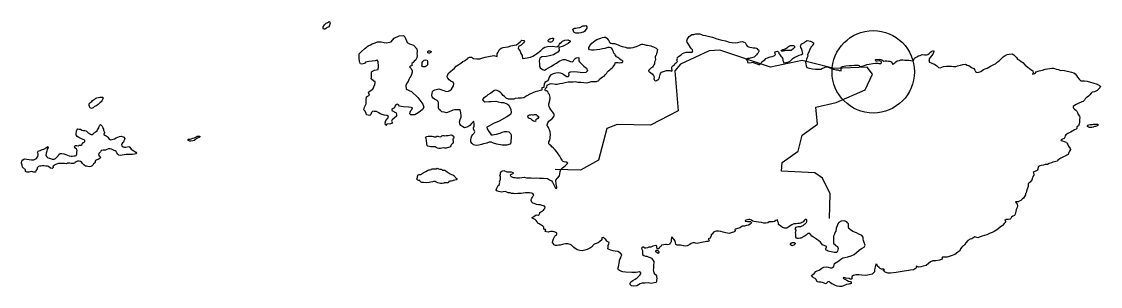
# Model space of a CAD drawing. Header units: metres. Extents: x 13.21 to 19.52, y 42.14 to 46.62.
# Drawn here: x 16.7075 to 16.9426, y 42.7234 to 42.7811 of the extents above; entities that cross this region are included whole.
import ezdxf

# ---------------------------------------------------------------- set-up
doc = ezdxf.new("R2010")
doc.units = ezdxf.units.M
doc.header["$MEASUREMENT"] = 0
for name, color, linetype in [('CESTE', 5, 'Continuous'), ('grad_manji', 1, 'Continuous'), ('hr', 9, 'Continuous')]:
    doc.layers.add(name, color=color, linetype=linetype)

msp = doc.modelspace()

# ---------------------------------------------------------------- linework, layer by layer
at = {"layer": 'CESTE'}
msp.add_lwpolyline([(16.88358, 42.73823), (16.88374, 42.74362), (16.88206, 42.74704), (16.88035, 42.74817), (16.87312, 42.74852), (16.87322, 42.75041), (16.87675, 42.75288), (16.87763, 42.75639), (16.88097, 42.75876), (16.88058, 42.76251), (16.88505, 42.76354), (16.89132, 42.76626), (16.89294, 42.76968), (16.89177, 42.77121), (16.8846, 42.77093), (16.87761, 42.77267), (16.87073, 42.77121), (16.85967, 42.77493), (16.85733, 42.77479), (16.8511, 42.77182), (16.84983, 42.77043), (16.85059, 42.76168), (16.84455, 42.75857), (16.83726, 42.75872), (16.83505, 42.75782), (16.83322, 42.75095), (16.82929, 42.74876), (16.8238, 42.74889)], dxfattribs=at)
at = {"layer": 'grad_manji'}
msp.add_circle((16.89309, 42.77019), 0.00898, dxfattribs=at)
at = {"layer": 'hr'}
for points in [[(16.77453, 42.78), (16.77409, 42.77981), (16.77394, 42.77967), (16.77376, 42.77957), (16.77356, 42.7795), (16.77334, 42.77949), (16.77323, 42.77964), (16.77326, 42.78004), (16.77336, 42.78022), (16.77352, 42.78045), (16.77372, 42.78063), (16.77392, 42.78079), (16.77413, 42.78086), (16.77436, 42.78099), (16.77451, 42.78113), (16.77473, 42.78098), (16.77472, 42.78084), (16.77473, 42.78065), (16.77467, 42.7805), (16.77458, 42.78034), (16.77454, 42.78016), (16.77453, 42.78)], [(16.82787, 42.7796), (16.82798, 42.77972), (16.8283, 42.77972), (16.82857, 42.77976), (16.82916, 42.77983), (16.82937, 42.77991), (16.82954, 42.78004), (16.82979, 42.78017), (16.83028, 42.78023), (16.83046, 42.78029), (16.83057, 42.78017), (16.83068, 42.77997), (16.83068, 42.77985), (16.83066, 42.77968), (16.83056, 42.77951), (16.83046, 42.77938), (16.83032, 42.77916), (16.8302, 42.77899), (16.82999, 42.77886), (16.82963, 42.77873), (16.82938, 42.77865), (16.82897, 42.77859), (16.82871, 42.7786), (16.82828, 42.77862), (16.82801, 42.77872), (16.82786, 42.77885), (16.82776, 42.77906), (16.82773, 42.77925), (16.82767, 42.77945), (16.82787, 42.7796)], [(16.79129, 42.76644), (16.79251, 42.7659), (16.79384, 42.76456), (16.79497, 42.76315), (16.79517, 42.76249), (16.79489, 42.76199), (16.79441, 42.76159), (16.79394, 42.76123), (16.79318, 42.76084), (16.79232, 42.76083), (16.79212, 42.76104), (16.79216, 42.76143), (16.79235, 42.76175), (16.79258, 42.76196), (16.79267, 42.76235), (16.79238, 42.76245), (16.7918, 42.76248), (16.79075, 42.76254), (16.78983, 42.76268), (16.78968, 42.76299), (16.78939, 42.76317), (16.7891, 42.76299), (16.78887, 42.76274), (16.78878, 42.76231), (16.78845, 42.7622), (16.78821, 42.76195), (16.78822, 42.76177), (16.78914, 42.76125), (16.78919, 42.76094), (16.7892, 42.76055), (16.78868, 42.76012), (16.7883, 42.75976), (16.78812, 42.75944), (16.78837, 42.75898), (16.78789, 42.75887), (16.78707, 42.75875), (16.78689, 42.7585), (16.78679, 42.75865), (16.78673, 42.75907), (16.78691, 42.75957), (16.78743, 42.76014), (16.78747, 42.76042), (16.78708, 42.7607), (16.78651, 42.76077), (16.78568, 42.76104), (16.78534, 42.76125), (16.78486, 42.76153), (16.78433, 42.76152), (16.78409, 42.76162), (16.78376, 42.76134), (16.78362, 42.76091), (16.78339, 42.76066), (16.78271, 42.7608), (16.78261, 42.76111), (16.78236, 42.76164), (16.78211, 42.76192), (16.78225, 42.76249), (16.78257, 42.76324), (16.7826, 42.76405), (16.78268, 42.76472), (16.7833, 42.76508), (16.78314, 42.76579), (16.78348, 42.76601), (16.78409, 42.7664), (16.78446, 42.7674), (16.78459, 42.76779), (16.78459, 42.76807), (16.78425, 42.76817), (16.78371, 42.76863), (16.78375, 42.76905), (16.78379, 42.76965), (16.78378, 42.77018), (16.78444, 42.77054), (16.78521, 42.77069), (16.78529, 42.77137), (16.78522, 42.77243), (16.78498, 42.77271), (16.7846, 42.77256), (16.78388, 42.77248), (16.78316, 42.77241), (16.78244, 42.77226), (16.78221, 42.77197), (16.78163, 42.77186), (16.78134, 42.77196), (16.78114, 42.77235), (16.78107, 42.77334), (16.78111, 42.77408), (16.78153, 42.77451), (16.78229, 42.77526), (16.78304, 42.77587), (16.78357, 42.77609), (16.7839, 42.77631), (16.78457, 42.77653), (16.78509, 42.77674), (16.78586, 42.77675), (16.78653, 42.77658), (16.78711, 42.77652), (16.78806, 42.77675), (16.7887, 42.77753), (16.78978, 42.77805), (16.79074, 42.77812), (16.79102, 42.77784), (16.79155, 42.77661), (16.79203, 42.7763), (16.79295, 42.77602), (16.79363, 42.77517), (16.79374, 42.77454), (16.79361, 42.77416), (16.79375, 42.77376), (16.79361, 42.77326), (16.79343, 42.77283), (16.79305, 42.77248), (16.79282, 42.77219), (16.79258, 42.77197), (16.79254, 42.77159), (16.79254, 42.77148), (16.79225, 42.77144), (16.79207, 42.77126), (16.79231, 42.77095), (16.79261, 42.77049), (16.79262, 42.7701), (16.79248, 42.7696), (16.7923, 42.76925), (16.79211, 42.76893), (16.79193, 42.76854), (16.79174, 42.76811), (16.79146, 42.76768), (16.79128, 42.76718), (16.79129, 42.76644)], [(16.92777, 42.76969), (16.92826, 42.76982), (16.92844, 42.77), (16.92858, 42.77016), (16.92883, 42.77026), (16.92926, 42.77041), (16.92959, 42.77048), (16.92995, 42.77058), (16.93053, 42.77075), (16.93107, 42.77087), (16.93154, 42.77093), (16.93198, 42.77097), (16.93234, 42.77095), (16.93256, 42.77088), (16.93295, 42.77079), (16.93343, 42.77067), (16.93388, 42.77051), (16.93435, 42.77058), (16.93477, 42.77047), (16.93633, 42.77009), (16.93679, 42.76999), (16.93706, 42.76972), (16.93736, 42.7694), (16.93763, 42.76904), (16.93797, 42.76861), (16.9383, 42.76824), (16.93871, 42.76822), (16.93916, 42.76821), (16.93971, 42.76817), (16.94042, 42.76796), (16.94095, 42.76777), (16.94191, 42.76748), (16.94242, 42.76724), (16.9426, 42.76703), (16.94247, 42.76673), (16.94212, 42.76637), (16.94187, 42.76615), (16.9416, 42.76597), (16.94127, 42.76585), (16.9408, 42.76572), (16.94058, 42.76557), (16.94031, 42.76521), (16.93997, 42.76487), (16.93971, 42.76464), (16.93951, 42.76449), (16.9393, 42.76427), (16.93911, 42.76403), (16.93881, 42.7637), (16.93856, 42.76362), (16.93778, 42.76329), (16.93728, 42.76306), (16.93695, 42.76284), (16.93669, 42.7626), (16.93667, 42.76241), (16.93673, 42.76228), (16.93698, 42.76202), (16.93723, 42.76181), (16.93744, 42.76165), (16.93758, 42.76133), (16.93776, 42.76092), (16.93803, 42.76052), (16.93809, 42.76022), (16.93805, 42.75983), (16.93803, 42.75955), (16.93807, 42.7592), (16.93799, 42.75883), (16.93779, 42.75845), (16.93749, 42.75818), (16.93742, 42.75808), (16.93745, 42.75797), (16.93745, 42.75783), (16.9373, 42.75768), (16.93697, 42.75755), (16.9367, 42.75744), (16.93641, 42.75727), (16.93618, 42.75704), (16.9358, 42.75689), (16.93553, 42.75676), (16.93528, 42.75662), (16.93506, 42.75643), (16.93493, 42.75622), (16.93486, 42.75593), (16.93468, 42.75565), (16.93433, 42.75554), (16.93405, 42.7554), (16.93397, 42.75525), (16.93433, 42.75512), (16.9347, 42.75504), (16.93495, 42.75496), (16.93517, 42.75484), (16.93538, 42.75456), (16.93552, 42.75432), (16.93567, 42.754), (16.93603, 42.75347), (16.93609, 42.75324), (16.93589, 42.75291), (16.93581, 42.75276), (16.93572, 42.75258), (16.93567, 42.75242), (16.93554, 42.7522), (16.9353, 42.75201), (16.93504, 42.75189), (16.93468, 42.75172), (16.93427, 42.75152), (16.93398, 42.75137), (16.93357, 42.75111), (16.93335, 42.75096), (16.93321, 42.75075), (16.9322, 42.75052), (16.9319, 42.75036), (16.9314, 42.75019), (16.93107, 42.75003), (16.93059, 42.74998), (16.93018, 42.74983), (16.92972, 42.74976), (16.92941, 42.7497), (16.92913, 42.74957), (16.92903, 42.74936), (16.92899, 42.74913), (16.92895, 42.74895), (16.92881, 42.74877), (16.92868, 42.74865), (16.92846, 42.74855), (16.9283, 42.74847), (16.92813, 42.74837), (16.92795, 42.74824), (16.92806, 42.748), (16.92812, 42.74787), (16.92806, 42.74764), (16.92787, 42.7474), (16.92778, 42.74709), (16.9277, 42.74685), (16.92768, 42.74668), (16.9276, 42.74647), (16.92745, 42.74634), (16.92732, 42.74618), (16.9271, 42.74599), (16.92686, 42.74579), (16.92688, 42.74562), (16.92683, 42.74524), (16.9267, 42.74482), (16.92657, 42.7445), (16.9265, 42.74408), (16.92638, 42.74386), (16.92628, 42.74367), (16.92628, 42.74336), (16.92603, 42.743), (16.9258, 42.74267), (16.92551, 42.74245), (16.92524, 42.74218), (16.92492, 42.74204), (16.92476, 42.74184), (16.92437, 42.74189), (16.92412, 42.7419), (16.92424, 42.74163), (16.92444, 42.74133), (16.92456, 42.74099), (16.92447, 42.74061), (16.92426, 42.74016), (16.92416, 42.73975), (16.92405, 42.73916), (16.92385, 42.73887), (16.92352, 42.73872), (16.92322, 42.73853), (16.92308, 42.73825), (16.92291, 42.7381), (16.92248, 42.73798), (16.92208, 42.73798), (16.92179, 42.73781), (16.92199, 42.73754), (16.92162, 42.73711), (16.92128, 42.73672), (16.92073, 42.73634), (16.92033, 42.73596), (16.91983, 42.73562), (16.91942, 42.73542), (16.91902, 42.73519), (16.91857, 42.73502), (16.91786, 42.73469), (16.91737, 42.73455), (16.91683, 42.73441), (16.91637, 42.73424), (16.91589, 42.73403), (16.91526, 42.73421), (16.91457, 42.73383), (16.9142, 42.73376), (16.9137, 42.73345), (16.91329, 42.7329), (16.91298, 42.73245), (16.91257, 42.7321), (16.91238, 42.732), (16.91211, 42.73159), (16.91193, 42.73121), (16.91153, 42.73087), (16.91084, 42.73039), (16.91006, 42.73007), (16.90918, 42.72982), (16.90863, 42.72979), (16.90821, 42.72978), (16.90807, 42.72957), (16.90808, 42.7294), (16.90753, 42.72912), (16.9067, 42.72898), (16.9061, 42.72904), (16.90555, 42.7288), (16.90514, 42.72842), (16.90464, 42.728), (16.90395, 42.72786), (16.90344, 42.72772), (16.90303, 42.72765), (16.9027, 42.72778), (16.90247, 42.72785), (16.90252, 42.72768), (16.90252, 42.72754), (16.90247, 42.72741), (16.90211, 42.7272), (16.90188, 42.72706), (16.90114, 42.72698), (16.90081, 42.72694), (16.90036, 42.72684), (16.89982, 42.72674), (16.89811, 42.72645), (16.89686, 42.72634), (16.89631, 42.72636), (16.8957, 42.72653), (16.89537, 42.72683), (16.89523, 42.72693), (16.89556, 42.72707), (16.89536, 42.72721), (16.89486, 42.72723), (16.89462, 42.72734), (16.89439, 42.72757), (16.89402, 42.72787), (16.89396, 42.72818), (16.89369, 42.72825), (16.89347, 42.72739), (16.89334, 42.72695), (16.89334, 42.72661), (16.89289, 42.72612), (16.89224, 42.72595), (16.89151, 42.72584), (16.89063, 42.72586), (16.88998, 42.72596), (16.88928, 42.72595), (16.88878, 42.72584), (16.88842, 42.7256), (16.88846, 42.72536), (16.88843, 42.72509), (16.88838, 42.72499), (16.8881, 42.72502), (16.88787, 42.72515), (16.88712, 42.72521), (16.88694, 42.72529), (16.88652, 42.72541), (16.88662, 42.72518), (16.88704, 42.72497), (16.88732, 42.72477), (16.88769, 42.72461), (16.88807, 42.72451), (16.88825, 42.72441), (16.8883, 42.72427), (16.88825, 42.72407), (16.88817, 42.724), (16.88799, 42.72398), (16.88777, 42.72393), (16.88729, 42.72387), (16.88659, 42.72354), (16.88618, 42.72344), (16.88572, 42.72344), (16.88523, 42.72352), (16.88486, 42.72365), (16.88461, 42.72378), (16.88427, 42.72392), (16.88407, 42.72401), (16.88379, 42.7242), (16.88365, 42.72439), (16.88349, 42.72448), (16.88321, 42.72442), (16.88299, 42.72425), (16.88286, 42.7241), (16.88266, 42.72401), (16.88241, 42.72412), (16.88206, 42.72428), (16.88171, 42.72437), (16.88127, 42.72437), (16.88088, 42.72447), (16.88066, 42.72492), (16.88042, 42.72515), (16.88005, 42.7253), (16.87985, 42.72554), (16.87963, 42.72578), (16.8799, 42.72603), (16.88024, 42.72628), (16.88056, 42.72669), (16.88091, 42.72684), (16.88131, 42.72696), (16.88161, 42.72723), (16.8819, 42.72742), (16.88235, 42.72763), (16.88286, 42.72767), (16.88328, 42.7276), (16.88379, 42.72751), (16.8841, 42.72745), (16.88452, 42.72775), (16.88458, 42.72811), (16.88465, 42.72844), (16.88502, 42.72866), (16.88541, 42.72883), (16.88569, 42.72905), (16.88602, 42.72937), (16.88644, 42.72965), (16.88689, 42.72972), (16.88759, 42.72991), (16.88828, 42.73009), (16.88891, 42.7304), (16.88943, 42.73085), (16.89001, 42.73133), (16.89053, 42.73168), (16.89114, 42.73198), (16.89133, 42.73245), (16.89113, 42.73297), (16.89095, 42.73341), (16.89089, 42.73372), (16.89088, 42.73416), (16.8906, 42.73453), (16.88999, 42.73483), (16.88948, 42.73513), (16.88864, 42.73543), (16.88812, 42.73577), (16.88775, 42.73602), (16.88767, 42.73639), (16.88773, 42.73673), (16.88769, 42.73705), (16.88746, 42.73727), (16.88735, 42.73753), (16.88679, 42.73776), (16.8861, 42.73765), (16.88563, 42.73735), (16.88537, 42.73704), (16.8852, 42.73666), (16.88501, 42.73611), (16.88493, 42.73546), (16.88473, 42.73515), (16.88465, 42.7348), (16.88446, 42.7344), (16.88447, 42.73397), (16.88447, 42.73352), (16.88443, 42.73309), (16.8844, 42.73282), (16.88463, 42.73261), (16.88486, 42.73238), (16.8853, 42.73214), (16.88544, 42.73168), (16.88527, 42.7311), (16.88517, 42.73084), (16.88491, 42.7308), (16.88457, 42.73083), (16.88427, 42.73093), (16.88389, 42.73097), (16.88358, 42.73106), (16.88326, 42.73112), (16.88306, 42.73123), (16.88284, 42.73134), (16.88272, 42.73163), (16.88287, 42.73175), (16.88291, 42.73198), (16.88294, 42.73216), (16.88205, 42.73251), (16.88158, 42.73308), (16.88127, 42.73339), (16.88078, 42.73366), (16.88054, 42.73387), (16.88032, 42.734), (16.88005, 42.73416), (16.87971, 42.7344), (16.87925, 42.73499), (16.87884, 42.73496), (16.87847, 42.73461), (16.87824, 42.73445), (16.87797, 42.73428), (16.87775, 42.73415), (16.87756, 42.73402), (16.87735, 42.73398), (16.87714, 42.73392), (16.87683, 42.73388), (16.87657, 42.73385), (16.87634, 42.73394), (16.87626, 42.73415), (16.87623, 42.73444), (16.87623, 42.73488), (16.87619, 42.73501), (16.87633, 42.73572), (16.87607, 42.73601), (16.87627, 42.73633), (16.87654, 42.73643), (16.87683, 42.73647), (16.87733, 42.73648), (16.8776, 42.7366), (16.87782, 42.73673), (16.87793, 42.7368), (16.87815, 42.73697), (16.87826, 42.7371), (16.87844, 42.73723), (16.87855, 42.73735), (16.87862, 42.73748), (16.87863, 42.73765), (16.87861, 42.73778), (16.87859, 42.73794), (16.87847, 42.73801), (16.87823, 42.73802), (16.87807, 42.7378), (16.87788, 42.73759), (16.87772, 42.73747), (16.87752, 42.73735), (16.87731, 42.73723), (16.87703, 42.73713), (16.87665, 42.73711), (16.87628, 42.7371), (16.87579, 42.73704), (16.87533, 42.73682), (16.87499, 42.73661), (16.87472, 42.73639), (16.87424, 42.73611), (16.87378, 42.7361), (16.87354, 42.7362), (16.87335, 42.7363), (16.87298, 42.73653), (16.87247, 42.73691), (16.87243, 42.73729), (16.87233, 42.73761), (16.87222, 42.73793), (16.87185, 42.73778), (16.87161, 42.73759), (16.87126, 42.73754), (16.87089, 42.73753), (16.87066, 42.73752), (16.87045, 42.73748), (16.87009, 42.7373), (16.86971, 42.73722), (16.86927, 42.73725), (16.86873, 42.73736), (16.86812, 42.73743), (16.86758, 42.73752), (16.86718, 42.73757), (16.86684, 42.73768), (16.86658, 42.73788), (16.86623, 42.73802), (16.86596, 42.73804), (16.86572, 42.73795), (16.8654, 42.73789), (16.86517, 42.73781), (16.8652, 42.73768), (16.86567, 42.73758), (16.86645, 42.73759), (16.86656, 42.73726), (16.86628, 42.73698), (16.86589, 42.73675), (16.86548, 42.73669), (16.86502, 42.73659), (16.86464, 42.73653), (16.86406, 42.73619), (16.86382, 42.73613), (16.86355, 42.73607), (16.86331, 42.73598), (16.86303, 42.73593), (16.86294, 42.73581), (16.86304, 42.73559), (16.8629, 42.73537), (16.86263, 42.73526), (16.86234, 42.7352), (16.86168, 42.73497), (16.86095, 42.73511), (16.86037, 42.73529), (16.85985, 42.7354), (16.85941, 42.73549), (16.85886, 42.73545), (16.85829, 42.73522), (16.85799, 42.73485), (16.8578, 42.73464), (16.85779, 42.73443), (16.85774, 42.73429), (16.85761, 42.7341), (16.85753, 42.73393), (16.85734, 42.73384), (16.85716, 42.73378), (16.85724, 42.73357), (16.85732, 42.73342), (16.85727, 42.73326), (16.85702, 42.73323), (16.85674, 42.7332), (16.85647, 42.73313), (16.85604, 42.73306), (16.85502, 42.73283), (16.85474, 42.73279), (16.85435, 42.73287), (16.85412, 42.73295), (16.8538, 42.73292), (16.85344, 42.73278), (16.85315, 42.73258), (16.85287, 42.73245), (16.85255, 42.73228), (16.85217, 42.73221), (16.85176, 42.73227), (16.85142, 42.73235), (16.85107, 42.73245), (16.85072, 42.73245), (16.8504, 42.73245), (16.85008, 42.73257), (16.85002, 42.73303), (16.84983, 42.73344), (16.84969, 42.73364), (16.84922, 42.73425), (16.84904, 42.7337), (16.84905, 42.73315), (16.84896, 42.73302), (16.84876, 42.73276), (16.84867, 42.73257), (16.84835, 42.73248), (16.84804, 42.73257), (16.84781, 42.73257), (16.84744, 42.73253), (16.84698, 42.73245), (16.84678, 42.73215), (16.84659, 42.73196), (16.84648, 42.73182), (16.84634, 42.73166), (16.84602, 42.73164), (16.84597, 42.73185), (16.84597, 42.73217), (16.84569, 42.73233), (16.84509, 42.73223), (16.84463, 42.73202), (16.84421, 42.73198), (16.84389, 42.73184), (16.84357, 42.73177), (16.84334, 42.7318), (16.84311, 42.7319), (16.84292, 42.73207), (16.84259, 42.73177), (16.8427, 42.73156), (16.84283, 42.73129), (16.84285, 42.73103), (16.84283, 42.73083), (16.84278, 42.7306), (16.84282, 42.73036), (16.84309, 42.73019), (16.84345, 42.73002), (16.84373, 42.73001), (16.84403, 42.72988), (16.84445, 42.72972), (16.84476, 42.72956), (16.84532, 42.72883), (16.84532, 42.7285), (16.84523, 42.72818), (16.84521, 42.72799), (16.84523, 42.72765), (16.84524, 42.72731), (16.84516, 42.72702), (16.84519, 42.72679), (16.84532, 42.72643), (16.84544, 42.72621), (16.84562, 42.72604), (16.84589, 42.72576), (16.84585, 42.72543), (16.84599, 42.72516), (16.84584, 42.72488), (16.84589, 42.72464), (16.84581, 42.72429), (16.84537, 42.72421), (16.84468, 42.72406), (16.84413, 42.7242), (16.84333, 42.72417), (16.84271, 42.72412), (16.84229, 42.724), (16.84195, 42.72381), (16.84156, 42.72359), (16.84092, 42.72351), (16.8404, 42.72359), (16.84015, 42.72386), (16.84012, 42.72415), (16.8403, 42.72445), (16.84073, 42.72474), (16.84123, 42.72501), (16.84163, 42.72534), (16.842, 42.72566), (16.84222, 42.7259), (16.84243, 42.72618), (16.84243, 42.72641), (16.84216, 42.72659), (16.8414, 42.72648), (16.84049, 42.72647), (16.83909, 42.72653), (16.83854, 42.72661), (16.83812, 42.72679), (16.83777, 42.72687), (16.83757, 42.72706), (16.83745, 42.72733), (16.83758, 42.7277), (16.83763, 42.72807), (16.83771, 42.7285), (16.83781, 42.72887), (16.83784, 42.72909), (16.83791, 42.7293), (16.83807, 42.72969), (16.83815, 42.73001), (16.83828, 42.73032), (16.838, 42.73065), (16.83744, 42.73102), (16.83683, 42.73109), (16.83646, 42.73122), (16.83594, 42.73135), (16.83552, 42.73145), (16.83529, 42.73162), (16.83531, 42.73199), (16.83536, 42.73232), (16.83545, 42.73271), (16.83555, 42.73298), (16.83508, 42.73333), (16.83483, 42.73364), (16.83462, 42.73381), (16.83445, 42.73397), (16.83425, 42.73408), (16.83398, 42.73403), (16.83396, 42.73355), (16.83355, 42.7332), (16.83316, 42.73296), (16.83272, 42.73281), (16.83227, 42.73262), (16.8317, 42.73198), (16.83148, 42.73182), (16.83075, 42.73149), (16.83028, 42.7313), (16.8297, 42.73121), (16.82918, 42.73126), (16.82861, 42.7314), (16.82786, 42.73193), (16.82764, 42.73216), (16.82736, 42.73239), (16.82703, 42.73258), (16.82652, 42.73274), (16.82604, 42.7327), (16.82569, 42.73262), (16.82535, 42.73257), (16.8249, 42.73244), (16.82455, 42.73246), (16.82425, 42.73238), (16.82389, 42.73237), (16.82348, 42.73248), (16.82339, 42.73275), (16.82321, 42.73303), (16.82325, 42.73339), (16.82342, 42.73381), (16.82359, 42.7341), (16.82373, 42.73436), (16.82389, 42.73454), (16.82407, 42.73469), (16.82416, 42.73486), (16.82414, 42.73501), (16.82394, 42.7352), (16.8236, 42.73534), (16.82318, 42.73541), (16.82284, 42.73537), (16.82251, 42.73532), (16.82223, 42.73526), (16.8219, 42.73532), (16.82163, 42.73539), (16.82164, 42.73553), (16.82176, 42.73569), (16.8217, 42.73581), (16.82151, 42.73586), (16.8213, 42.73594), (16.82128, 42.73617), (16.8213, 42.73635), (16.82107, 42.73654), (16.82082, 42.73679), (16.8205, 42.73696), (16.82027, 42.73706), (16.82, 42.73723), (16.81985, 42.73752), (16.81964, 42.73779), (16.8194, 42.73802), (16.81916, 42.73813), (16.81888, 42.73822), (16.81881, 42.73847), (16.81902, 42.7386), (16.81932, 42.73885), (16.81966, 42.739), (16.82008, 42.73899), (16.82028, 42.73913), (16.82041, 42.73938), (16.82047, 42.73954), (16.82068, 42.73965), (16.82082, 42.73977), (16.821, 42.73992), (16.82122, 42.74008), (16.82142, 42.74025), (16.82151, 42.74043), (16.82159, 42.7407), (16.82145, 42.74089), (16.82122, 42.74097), (16.82095, 42.74109), (16.82059, 42.74121), (16.82014, 42.74124), (16.81972, 42.7413), (16.81921, 42.74148), (16.8189, 42.7416), (16.81872, 42.74178), (16.81858, 42.74213), (16.81857, 42.74239), (16.81871, 42.74265), (16.81886, 42.74291), (16.81901, 42.74316), (16.81911, 42.74333), (16.8191, 42.74349), (16.81893, 42.74367), (16.81862, 42.74378), (16.81817, 42.74385), (16.8177, 42.74382), (16.81733, 42.74379), (16.8168, 42.74378), (16.81636, 42.74368), (16.816, 42.74366), (16.81562, 42.74366), (16.81503, 42.74362), (16.81474, 42.7437), (16.8143, 42.7437), (16.81395, 42.74379), (16.81355, 42.74386), (16.81325, 42.74397), (16.81288, 42.74411), (16.81242, 42.74405), (16.81207, 42.74399), (16.81152, 42.74413), (16.81109, 42.74427), (16.81093, 42.74448), (16.81108, 42.74483), (16.81121, 42.74513), (16.81138, 42.74542), (16.81166, 42.74567), (16.81168, 42.74583), (16.8117, 42.746), (16.81166, 42.74622), (16.81181, 42.74661), (16.81186, 42.74683), (16.81188, 42.74708), (16.81184, 42.74737), (16.81176, 42.74756), (16.81188, 42.74787), (16.81191, 42.74819), (16.81201, 42.74841), (16.81219, 42.74857), (16.8126, 42.7487), (16.81323, 42.74838), (16.81356, 42.74838), (16.81385, 42.7484), (16.81418, 42.74838), (16.81453, 42.74829), (16.81468, 42.74808), (16.81455, 42.74796), (16.81422, 42.74783), (16.81399, 42.74769), (16.81405, 42.74755), (16.8142, 42.74735), (16.81448, 42.74721), (16.81471, 42.74717), (16.81509, 42.74717), (16.81539, 42.7471), (16.81603, 42.74706), (16.81704, 42.74723), (16.81753, 42.74708), (16.81806, 42.74712), (16.81859, 42.74706), (16.81902, 42.74705), (16.81963, 42.74707), (16.82036, 42.74701), (16.82089, 42.74703), (16.82127, 42.74703), (16.82214, 42.74697), (16.82257, 42.74666), (16.823, 42.74644), (16.82324, 42.74613), (16.8234, 42.7457), (16.82364, 42.7453), (16.8238, 42.74501), (16.82388, 42.74485), (16.82415, 42.74482), (16.82415, 42.74508), (16.82398, 42.74573), (16.82396, 42.74656), (16.82431, 42.74703), (16.82473, 42.74755), (16.82483, 42.748), (16.82486, 42.74846), (16.82501, 42.7489), (16.82535, 42.7493), (16.82593, 42.74971), (16.82643, 42.75014), (16.82654, 42.75032), (16.82618, 42.75049), (16.82575, 42.75059), (16.82552, 42.75062), (16.82538, 42.75079), (16.82529, 42.75097), (16.82501, 42.7514), (16.82479, 42.75178), (16.82462, 42.75208), (16.8243, 42.75254), (16.82406, 42.75283), (16.82378, 42.75321), (16.82345, 42.75354), (16.82309, 42.75382), (16.82293, 42.75405), (16.82265, 42.75425), (16.82238, 42.75448), (16.82238, 42.75497), (16.82259, 42.75531), (16.82271, 42.75572), (16.8228, 42.75667), (16.82269, 42.75712), (16.82253, 42.75755), (16.82241, 42.75784), (16.82231, 42.75806), (16.82217, 42.75825), (16.82205, 42.75841), (16.82202, 42.75866), (16.82217, 42.7591), (16.82244, 42.75943), (16.8227, 42.75968), (16.82297, 42.75985), (16.82313, 42.75992), (16.82334, 42.76022), (16.82348, 42.76044), (16.82359, 42.7607), (16.82359, 42.7609), (16.82352, 42.76114), (16.82319, 42.76148), (16.82297, 42.76179), (16.82277, 42.76206), (16.82262, 42.7623), (16.82247, 42.76264), (16.82238, 42.76293), (16.82237, 42.76324), (16.82252, 42.76365), (16.8226, 42.76398), (16.82267, 42.76435), (16.8227, 42.7647), (16.82263, 42.76494), (16.82255, 42.76524), (16.82234, 42.76549), (16.82223, 42.76576), (16.8221, 42.76587), (16.82193, 42.76601), (16.82171, 42.76607), (16.82161, 42.76626), (16.82161, 42.76644), (16.82174, 42.7667), (16.82195, 42.76688), (16.82207, 42.7673), (16.82236, 42.76741), (16.82265, 42.76755), (16.82304, 42.76765), (16.82387, 42.76753), (16.82425, 42.76749), (16.82482, 42.76765), (16.82535, 42.7677), (16.82597, 42.76785), (16.82664, 42.76801), (16.82714, 42.76799), (16.8277, 42.76803), (16.82815, 42.76805), (16.82872, 42.76797), (16.82941, 42.76792), (16.83004, 42.76787), (16.83053, 42.76781), (16.83092, 42.76785), (16.8312, 42.76793), (16.83143, 42.76803), (16.83166, 42.76807), (16.83201, 42.76807), (16.83239, 42.76805), (16.83281, 42.76807), (16.83328, 42.76833), (16.83342, 42.76856), (16.83378, 42.76885), (16.83412, 42.76908), (16.83443, 42.76924), (16.83468, 42.76951), (16.83495, 42.76984), (16.83514, 42.7701), (16.83539, 42.77037), (16.83569, 42.77064), (16.83593, 42.77081), (16.83622, 42.77105), (16.8364, 42.77125), (16.83659, 42.77151), (16.83676, 42.77181), (16.83689, 42.77212), (16.83703, 42.77219), (16.83748, 42.7722), (16.83779, 42.77215), (16.83812, 42.7722), (16.8384, 42.77222), (16.83852, 42.77234), (16.83851, 42.7725), (16.83836, 42.77262), (16.83816, 42.77273), (16.83791, 42.77292), (16.83769, 42.77313), (16.83746, 42.77332), (16.83718, 42.77346), (16.83698, 42.77367), (16.83685, 42.77387), (16.83677, 42.77404), (16.83657, 42.77428), (16.83648, 42.77456), (16.83636, 42.77481), (16.83625, 42.77504), (16.83614, 42.77526), (16.83593, 42.77544), (16.83566, 42.77551), (16.83527, 42.77546), (16.83464, 42.77529), (16.83409, 42.77516), (16.83354, 42.77508), (16.83287, 42.77501), (16.8323, 42.77494), (16.8317, 42.77492), (16.8313, 42.77499), (16.83113, 42.77518), (16.83113, 42.77549), (16.83146, 42.77606), (16.83179, 42.77641), (16.83215, 42.77675), (16.83252, 42.777), (16.8329, 42.7772), (16.83328, 42.77738), (16.83372, 42.77754), (16.8341, 42.77769), (16.83443, 42.77773), (16.83476, 42.77773), (16.83501, 42.77755), (16.83531, 42.77718), (16.83547, 42.77699), (16.83556, 42.77675), (16.83569, 42.77657), (16.83592, 42.77644), (16.8363, 42.77636), (16.83674, 42.77633), (16.83715, 42.7762), (16.83751, 42.77609), (16.83794, 42.77586), (16.83841, 42.77573), (16.83875, 42.77566), (16.83909, 42.77556), (16.8394, 42.77544), (16.8397, 42.77538), (16.84029, 42.77542), (16.84077, 42.7755), (16.8412, 42.77563), (16.84153, 42.77571), (16.84216, 42.77598), (16.84243, 42.77613), (16.84266, 42.7762), (16.84292, 42.77621), (16.84319, 42.77614), (16.8436, 42.77601), (16.84394, 42.77597), (16.84461, 42.77585), (16.84492, 42.77573), (16.8452, 42.77563), (16.84552, 42.77548), (16.84577, 42.77536), (16.84606, 42.77507), (16.84588, 42.77412), (16.84576, 42.77385), (16.84567, 42.77364), (16.84558, 42.77346), (16.84561, 42.77321), (16.84568, 42.77298), (16.84566, 42.77278), (16.84552, 42.77254), (16.84544, 42.77225), (16.84541, 42.77196), (16.84525, 42.77172), (16.84513, 42.77142), (16.84496, 42.7712), (16.8448, 42.77109), (16.84465, 42.77095), (16.84451, 42.77084), (16.84434, 42.77068), (16.8442, 42.77057), (16.84412, 42.77032), (16.84428, 42.77022), (16.84458, 42.77003), (16.84496, 42.7697), (16.84521, 42.76942), (16.84531, 42.76921), (16.84533, 42.769), (16.84532, 42.76875), (16.84535, 42.76852), (16.84543, 42.76838), (16.84559, 42.76824), (16.84587, 42.76833), (16.8461, 42.76842), (16.84634, 42.76855), (16.84646, 42.7688), (16.84654, 42.76901), (16.84662, 42.76933), (16.84665, 42.76958), (16.84671, 42.7698), (16.84698, 42.77008), (16.84742, 42.77028), (16.8478, 42.77041), (16.84807, 42.77044), (16.84834, 42.77049), (16.84858, 42.77051), (16.84884, 42.77045), (16.84902, 42.7704), (16.84919, 42.77035), (16.84926, 42.77056), (16.84924, 42.77089), (16.84921, 42.77118), (16.8493, 42.77138), (16.84944, 42.77152), (16.84961, 42.77166), (16.8498, 42.77173), (16.84987, 42.7719), (16.85002, 42.77207), (16.8502, 42.77221), (16.85041, 42.77243), (16.85032, 42.77272), (16.85045, 42.77306), (16.85034, 42.77326), (16.85056, 42.77348), (16.85088, 42.7737), (16.85123, 42.77392), (16.8515, 42.77416), (16.85186, 42.77435), (16.85232, 42.77447), (16.85265, 42.77448), (16.85301, 42.77447), (16.85333, 42.77446), (16.85367, 42.77446), (16.8538, 42.77469), (16.85374, 42.77496), (16.85348, 42.77522), (16.85327, 42.7755), (16.85307, 42.77582), (16.85285, 42.77619), (16.85258, 42.77665), (16.8525, 42.77696), (16.85263, 42.77734), (16.85275, 42.77758), (16.85301, 42.77791), (16.85325, 42.7781), (16.8536, 42.77829), (16.85403, 42.77835), (16.85446, 42.77846), (16.85492, 42.77847), (16.85531, 42.77843), (16.85569, 42.77835), (16.85596, 42.77817), (16.85654, 42.77807), (16.85709, 42.77794), (16.85806, 42.77775), (16.85903, 42.77735), (16.86009, 42.77705), (16.86087, 42.77691), (16.86171, 42.77667), (16.86235, 42.77658), (16.863, 42.77653), (16.86353, 42.77657), (16.86411, 42.7767), (16.86459, 42.77676), (16.86489, 42.77665), (16.8652, 42.77655), (16.86547, 42.77601), (16.86561, 42.77577), (16.86593, 42.77566), (16.86619, 42.77555), (16.86661, 42.77546), (16.86694, 42.77544), (16.86734, 42.77538), (16.86767, 42.77531), (16.86782, 42.77524), (16.86788, 42.77506), (16.86807, 42.775), (16.86819, 42.77482), (16.8682, 42.77464), (16.86801, 42.77436), (16.86783, 42.77411), (16.86763, 42.77386), (16.86739, 42.77358), (16.86713, 42.77339), (16.86688, 42.77331), (16.86663, 42.77323), (16.86631, 42.77318), (16.86607, 42.77311), (16.8658, 42.77307), (16.86556, 42.773), (16.86543, 42.77284), (16.86553, 42.77272), (16.86566, 42.7726), (16.8657, 42.77243), (16.86573, 42.77225), (16.86612, 42.77217), (16.86656, 42.77225), (16.86694, 42.77227), (16.86718, 42.77213), (16.8675, 42.772), (16.86778, 42.7719), (16.86811, 42.77177), (16.86839, 42.77175), (16.86869, 42.77205), (16.86882, 42.77236), (16.86913, 42.77257), (16.86944, 42.77283), (16.86972, 42.77306), (16.87008, 42.77327), (16.87062, 42.77348), (16.87106, 42.77354), (16.87143, 42.77367), (16.87166, 42.77379), (16.87181, 42.77394), (16.87175, 42.7741), (16.8717, 42.77422), (16.8716, 42.77437), (16.87175, 42.77452), (16.87195, 42.7746), (16.87225, 42.77467), (16.87245, 42.77456), (16.8725, 42.77442), (16.87253, 42.7742), (16.87267, 42.77404), (16.87284, 42.77381), (16.87298, 42.77361), (16.87319, 42.77338), (16.87333, 42.77317), (16.8734, 42.77291), (16.87342, 42.77267), (16.87357, 42.77236), (16.8736, 42.77216), (16.87407, 42.77219), (16.87449, 42.7723), (16.87496, 42.77254), (16.87537, 42.77285), (16.87565, 42.77315), (16.87602, 42.7734), (16.87654, 42.77362), (16.87698, 42.77379), (16.87746, 42.77398), (16.87772, 42.77419), (16.87766, 42.77449), (16.8776, 42.77478), (16.87745, 42.77525), (16.8773, 42.77548), (16.87727, 42.77583), (16.87734, 42.77602), (16.87757, 42.7763), (16.87782, 42.77642), (16.8781, 42.77658), (16.87833, 42.77679), (16.87852, 42.77691), (16.87871, 42.77699), (16.87903, 42.77697), (16.87942, 42.77683), (16.87968, 42.77672), (16.87988, 42.77665), (16.88007, 42.77651), (16.88011, 42.7763), (16.87996, 42.77609), (16.87975, 42.77581), (16.87957, 42.77562), (16.8795, 42.77544), (16.87938, 42.77526), (16.87906, 42.77446), (16.8788, 42.77394), (16.87882, 42.77357), (16.87868, 42.77331), (16.87854, 42.77296), (16.87848, 42.77262), (16.87836, 42.77231), (16.8784, 42.77191), (16.87845, 42.77152), (16.87864, 42.77112), (16.8792, 42.77095), (16.87985, 42.77087), (16.88048, 42.77079), (16.88108, 42.77075), (16.88167, 42.7708), (16.88201, 42.77099), (16.88231, 42.77109), (16.88276, 42.77125), (16.88326, 42.7712), (16.88385, 42.77101), (16.88433, 42.77079), (16.88476, 42.77072), (16.88504, 42.77063), (16.88535, 42.77059), (16.88569, 42.77045), (16.88608, 42.7704), (16.88614, 42.77063), (16.88614, 42.77088), (16.88606, 42.77102), (16.8861, 42.7712), (16.8864, 42.77136), (16.88714, 42.7715), (16.88782, 42.77155), (16.88833, 42.77159), (16.88899, 42.77166), (16.88942, 42.77165), (16.88983, 42.77163), (16.8901, 42.77147), (16.89029, 42.77138), (16.89067, 42.77145), (16.89116, 42.77158), (16.89169, 42.77181), (16.89222, 42.77186), (16.893, 42.77201), (16.89361, 42.77207), (16.89407, 42.77205), (16.89434, 42.77198), (16.89464, 42.77201), (16.89491, 42.77214), (16.89492, 42.77228), (16.89481, 42.77241), (16.89456, 42.77255), (16.89436, 42.77256), (16.89396, 42.77254), (16.89376, 42.7725), (16.89354, 42.7727), (16.89368, 42.77285), (16.89436, 42.77294), (16.89474, 42.77288), (16.89495, 42.77282), (16.89516, 42.77269), (16.89537, 42.77254), (16.89572, 42.77256), (16.89605, 42.77256), (16.8964, 42.77253), (16.89669, 42.7725), (16.89691, 42.77243), (16.89718, 42.77229), (16.89722, 42.77205), (16.89721, 42.7719), (16.89738, 42.77182), (16.89761, 42.77198), (16.89781, 42.77215), (16.89799, 42.77238), (16.89833, 42.77256), (16.89879, 42.77268), (16.89913, 42.77278), (16.89952, 42.7728), (16.89998, 42.77276), (16.90083, 42.77273), (16.90129, 42.77265), (16.9016, 42.77256), (16.90186, 42.77268), (16.90195, 42.77289), (16.90208, 42.77313), (16.9023, 42.77333), (16.90261, 42.77348), (16.90292, 42.77364), (16.90329, 42.77377), (16.90378, 42.77394), (16.90424, 42.77391), (16.90469, 42.77388), (16.90499, 42.77398), (16.90526, 42.7742), (16.90558, 42.77446), (16.90588, 42.77469), (16.90625, 42.7748), (16.90632, 42.77459), (16.90622, 42.77438), (16.90608, 42.77407), (16.9058, 42.77365), (16.90549, 42.77333), (16.90529, 42.77305), (16.90527, 42.77276), (16.90524, 42.77252), (16.90538, 42.77232), (16.90568, 42.77213), (16.90602, 42.77201), (16.90642, 42.77187), (16.90674, 42.77165), (16.90694, 42.77147), (16.90729, 42.77113), (16.90765, 42.77107), (16.90802, 42.77119), (16.90843, 42.77135), (16.90905, 42.77139), (16.90966, 42.77139), (16.91018, 42.77139), (16.91058, 42.77134), (16.91108, 42.77137), (16.91145, 42.77146), (16.9121, 42.77166), (16.91264, 42.77178), (16.91318, 42.77182), (16.91358, 42.77167), (16.9139, 42.77156), (16.91424, 42.77136), (16.91452, 42.77114), (16.915, 42.77088), (16.9152, 42.77054), (16.91541, 42.77029), (16.91558, 42.77012), (16.9158, 42.77006), (16.91608, 42.77014), (16.91632, 42.77021), (16.91654, 42.77026), (16.91684, 42.77046), (16.91714, 42.77071), (16.91747, 42.77081), (16.91767, 42.7709), (16.91793, 42.77102), (16.91829, 42.7712), (16.91867, 42.77144), (16.91908, 42.77164), (16.91952, 42.77182), (16.91973, 42.77192), (16.91993, 42.77213), (16.92017, 42.77234), (16.92051, 42.77257), (16.92096, 42.77299), (16.92144, 42.77346), (16.92186, 42.77374), (16.9223, 42.77399), (16.92273, 42.77406), (16.92337, 42.77408), (16.92372, 42.77392), (16.92401, 42.77362), (16.92428, 42.77329), (16.92456, 42.77297), (16.92494, 42.77273), (16.92535, 42.77247), (16.92566, 42.77224), (16.92619, 42.77164), (16.92649, 42.77139), (16.92744, 42.77066), (16.92789, 42.77039), (16.92791, 42.76995), (16.92777, 42.76969)], [(16.8234, 42.77754), (16.82342, 42.77729), (16.82337, 42.77715), (16.82334, 42.77702), (16.82322, 42.77687), (16.82306, 42.77674), (16.82283, 42.77668), (16.82264, 42.77668), (16.82238, 42.77669), (16.82227, 42.77686), (16.82229, 42.77705), (16.82238, 42.77724), (16.82263, 42.77738), (16.82285, 42.77745), (16.82313, 42.77752), (16.8234, 42.77754)], [(16.80479, 42.77321), (16.80512, 42.77341), (16.80555, 42.77337), (16.806, 42.77311), (16.80673, 42.77304), (16.80736, 42.77304), (16.80778, 42.77318), (16.80854, 42.77337), (16.80923, 42.77351), (16.8104, 42.77372), (16.81113, 42.7735), (16.81116, 42.77368), (16.81115, 42.77408), (16.81135, 42.77444), (16.81168, 42.77502), (16.812, 42.77536), (16.81242, 42.77545), (16.81296, 42.77555), (16.81354, 42.77564), (16.81414, 42.77583), (16.81483, 42.77601), (16.81537, 42.77606), (16.81573, 42.77633), (16.81614, 42.77669), (16.81653, 42.77705), (16.81698, 42.77704), (16.81711, 42.77681), (16.81687, 42.77648), (16.81637, 42.77601), (16.8158, 42.77567), (16.81569, 42.77529), (16.81615, 42.77471), (16.81634, 42.77418), (16.81662, 42.77376), (16.8167, 42.77311), (16.81766, 42.77327), (16.81844, 42.77339), (16.81889, 42.77362), (16.81973, 42.77414), (16.82065, 42.77482), (16.82118, 42.77535), (16.82154, 42.77558), (16.82211, 42.77574), (16.82329, 42.77575), (16.82405, 42.77561), (16.82432, 42.7757), (16.82461, 42.77592), (16.82473, 42.77624), (16.82485, 42.77644), (16.82514, 42.77666), (16.82541, 42.77689), (16.82592, 42.77709), (16.82652, 42.77719), (16.82707, 42.77695), (16.82702, 42.77673), (16.82663, 42.77637), (16.82552, 42.7758), (16.82462, 42.7755), (16.82464, 42.77481), (16.82434, 42.77447), (16.82344, 42.77391), (16.82257, 42.77368), (16.82188, 42.77349), (16.82086, 42.77342), (16.82047, 42.77314), (16.82027, 42.77256), (16.8204, 42.77188), (16.82038, 42.77148), (16.82051, 42.77108), (16.82103, 42.77066), (16.82145, 42.77053), (16.82184, 42.77076), (16.82232, 42.77105), (16.82286, 42.77137), (16.82343, 42.77168), (16.82408, 42.77205), (16.82465, 42.7725), (16.82516, 42.77275), (16.82555, 42.77286), (16.82597, 42.77287), (16.82655, 42.77267), (16.82713, 42.77241), (16.82758, 42.77237), (16.82779, 42.77255), (16.8279, 42.77284), (16.82811, 42.77307), (16.82838, 42.77327), (16.82892, 42.77332), (16.82896, 42.77305), (16.82891, 42.77261), (16.82909, 42.77234), (16.82968, 42.77179), (16.83004, 42.77142), (16.83063, 42.77098), (16.83082, 42.7704), (16.83049, 42.77007), (16.82983, 42.76999), (16.82868, 42.77014), (16.82798, 42.7702), (16.82705, 42.77009), (16.82669, 42.76982), (16.82673, 42.76944), (16.82659, 42.7691), (16.82631, 42.76906), (16.82576, 42.76945), (16.82537, 42.76974), (16.82494, 42.76989), (16.82449, 42.76995), (16.82394, 42.7699), (16.82337, 42.76978), (16.8228, 42.76946), (16.82245, 42.76904), (16.82234, 42.76857), (16.82219, 42.76826), (16.82189, 42.7681), (16.8215, 42.76789), (16.82142, 42.76751), (16.82134, 42.76702), (16.82128, 42.76678), (16.82089, 42.76673), (16.8209, 42.7662), (16.82051, 42.76613), (16.82003, 42.76594), (16.8194, 42.76583), (16.81823, 42.76531), (16.81761, 42.76493), (16.81695, 42.76452), (16.81644, 42.76443), (16.81571, 42.76444), (16.81505, 42.76441), (16.81478, 42.76421), (16.81363, 42.7642), (16.81312, 42.76444), (16.81278, 42.76481), (16.81247, 42.76503), (16.81219, 42.76536), (16.81192, 42.7656), (16.81158, 42.76593), (16.81115, 42.76613), (16.8107, 42.76617), (16.8104, 42.76603), (16.81007, 42.76574), (16.80974, 42.76551), (16.80915, 42.76515), (16.80876, 42.76481), (16.80819, 42.76445), (16.80799, 42.76423), (16.80793, 42.76398), (16.8082, 42.76392), (16.80821, 42.76376), (16.80848, 42.76368), (16.80932, 42.76369), (16.80984, 42.76371), (16.81083, 42.76377), (16.81138, 42.76366), (16.81205, 42.76354), (16.81253, 42.76347), (16.81314, 42.76328), (16.81338, 42.76313), (16.81366, 42.76291), (16.8141, 42.76199), (16.81417, 42.7613), (16.81403, 42.76088), (16.81322, 42.76036), (16.81155, 42.75947), (16.81035, 42.7589), (16.80931, 42.75836), (16.80889, 42.75811), (16.80898, 42.7578), (16.8093, 42.75722), (16.80964, 42.7568), (16.80986, 42.75647), (16.81013, 42.75647), (16.81097, 42.75662), (16.81181, 42.7568), (16.81226, 42.75707), (16.81274, 42.75721), (16.81325, 42.75722), (16.81368, 42.75713), (16.81402, 42.75678), (16.81423, 42.75647), (16.81422, 42.75569), (16.81413, 42.75529), (16.81415, 42.75469), (16.81391, 42.75444), (16.81322, 42.75424), (16.81225, 42.75418), (16.8111, 42.75441), (16.81037, 42.75467), (16.80992, 42.75487), (16.80943, 42.75484), (16.80889, 42.75461), (16.8082, 42.75447), (16.80772, 42.75434), (16.80712, 42.7542), (16.80658, 42.75417), (16.80597, 42.7543), (16.8057, 42.75454), (16.80542, 42.75491), (16.80541, 42.75538), (16.80549, 42.75578), (16.80566, 42.75623), (16.80587, 42.75656), (16.80617, 42.75679), (16.80625, 42.7571), (16.80597, 42.75777), (16.80602, 42.75799), (16.80614, 42.75835), (16.80613, 42.75881), (16.80603, 42.75938), (16.80591, 42.75931), (16.80552, 42.75893), (16.8052, 42.75848), (16.80472, 42.75821), (16.80406, 42.75802), (16.80366, 42.75818), (16.80326, 42.75851), (16.80302, 42.75886), (16.80292, 42.75928), (16.80309, 42.75979), (16.80332, 42.76029), (16.80328, 42.76064), (16.80324, 42.76124), (16.80308, 42.7619), (16.80278, 42.76189), (16.80228, 42.76193), (16.80189, 42.76193), (16.8015, 42.76187), (16.80119, 42.76169), (16.80068, 42.76145), (16.80008, 42.76127), (16.79957, 42.76137), (16.79909, 42.7615), (16.79878, 42.76173), (16.79849, 42.76196), (16.79835, 42.76224), (16.7984, 42.76311), (16.7984, 42.76343), (16.79827, 42.76372), (16.79805, 42.76392), (16.79781, 42.76406), (16.7975, 42.7642), (16.79722, 42.76448), (16.79701, 42.76477), (16.79689, 42.76512), (16.79696, 42.7655), (16.79708, 42.76589), (16.79728, 42.7661), (16.79758, 42.76623), (16.79782, 42.76634), (16.79814, 42.76639), (16.79847, 42.76645), (16.79887, 42.7663), (16.79924, 42.76617), (16.79956, 42.7661), (16.7999, 42.76598), (16.8002, 42.76589), (16.80054, 42.76595), (16.80085, 42.7661), (16.80117, 42.76642), (16.80144, 42.76675), (16.80164, 42.76711), (16.80171, 42.76754), (16.80155, 42.7679), (16.80108, 42.76815), (16.8007, 42.76844), (16.80039, 42.76879), (16.80024, 42.76908), (16.80034, 42.76944), (16.80065, 42.76994), (16.80182, 42.77098), (16.80224, 42.77144), (16.80278, 42.77177), (16.80324, 42.77207), (16.80368, 42.77243), (16.804, 42.77261), (16.80422, 42.77276), (16.8046, 42.773), (16.8048, 42.77315), (16.80479, 42.77321)], [(16.87303, 42.77468), (16.87315, 42.77491), (16.87339, 42.77502), (16.87377, 42.77514), (16.87408, 42.77527), (16.87431, 42.77542), (16.87451, 42.77557), (16.87465, 42.7757), (16.87483, 42.77582), (16.8751, 42.7759), (16.87549, 42.77592), (16.87572, 42.77589), (16.87586, 42.77583), (16.87603, 42.77559), (16.87587, 42.77544), (16.87572, 42.77529), (16.87554, 42.77512), (16.87538, 42.77495), (16.87523, 42.77485), (16.87497, 42.7748), (16.87469, 42.77483), (16.87436, 42.77481), (16.87416, 42.77483), (16.87392, 42.7748), (16.87374, 42.77476), (16.87357, 42.77476), (16.8734, 42.77469), (16.87303, 42.77468)], [(16.79588, 42.77275), (16.79597, 42.77245), (16.796, 42.77225), (16.79598, 42.77202), (16.79595, 42.77177), (16.79588, 42.77156), (16.7957, 42.77142), (16.79547, 42.7713), (16.79524, 42.77127), (16.79501, 42.77126), (16.79477, 42.77136), (16.79476, 42.77149), (16.79481, 42.77168), (16.79482, 42.77199), (16.79481, 42.77223), (16.79494, 42.77245), (16.79511, 42.7726), (16.79526, 42.7727), (16.79552, 42.77277), (16.79588, 42.77275)], [(16.79645, 42.77474), (16.79674, 42.7746), (16.79668, 42.77441), (16.79656, 42.77433), (16.79641, 42.77424), (16.79624, 42.77422), (16.79607, 42.77432), (16.79602, 42.7745), (16.79607, 42.77462), (16.79622, 42.77477), (16.79645, 42.77474)], [(16.72369, 42.76271), (16.72342, 42.76262), (16.72324, 42.76248), (16.7231, 42.76236), (16.72292, 42.76225), (16.72274, 42.76223), (16.7226, 42.76226), (16.72247, 42.76235), (16.72237, 42.7625), (16.7223, 42.76265), (16.72224, 42.76283), (16.7222, 42.76301), (16.72227, 42.76317), (16.72241, 42.76336), (16.72258, 42.76355), (16.7228, 42.76373), (16.72296, 42.76392), (16.72319, 42.76407), (16.72346, 42.76425), (16.72368, 42.76444), (16.72393, 42.76455), (16.72429, 42.7646), (16.72458, 42.76465), (16.72478, 42.76469), (16.72505, 42.76468), (16.72525, 42.76463), (16.72526, 42.76449), (16.72524, 42.76433), (16.72516, 42.76417), (16.72507, 42.76402), (16.72497, 42.76386), (16.72484, 42.76366), (16.72464, 42.76347), (16.72441, 42.76327), (16.72422, 42.76309), (16.72398, 42.76292), (16.72369, 42.76271)], [(16.72399, 42.75734), (16.72409, 42.75756), (16.72421, 42.75774), (16.72432, 42.75797), (16.72435, 42.75814), (16.72442, 42.75826), (16.7245, 42.75844), (16.72459, 42.75856), (16.72468, 42.75869), (16.72489, 42.75858), (16.72507, 42.75837), (16.72519, 42.75808), (16.72524, 42.75788), (16.72537, 42.75772), (16.72536, 42.75751), (16.72544, 42.75733), (16.72559, 42.75706), (16.72557, 42.75692), (16.72547, 42.7567), (16.72543, 42.75654), (16.72567, 42.75639), (16.72593, 42.75624), (16.7262, 42.75611), (16.72633, 42.75594), (16.72644, 42.75571), (16.72661, 42.75551), (16.72688, 42.75535), (16.72729, 42.75543), (16.72776, 42.75558), (16.72811, 42.75579), (16.72847, 42.75598), (16.72884, 42.7561), (16.72931, 42.75614), (16.72982, 42.75593), (16.73, 42.75565), (16.72992, 42.75543), (16.72982, 42.75515), (16.72969, 42.75487), (16.72953, 42.75469), (16.72939, 42.75451), (16.72929, 42.75433), (16.72938, 42.75408), (16.72967, 42.75383), (16.72991, 42.75374), (16.73027, 42.75377), (16.73088, 42.75391), (16.73113, 42.75376), (16.73143, 42.75335), (16.73165, 42.75319), (16.732, 42.75299), (16.73222, 42.75282), (16.73243, 42.75269), (16.73256, 42.75248), (16.73245, 42.75229), (16.73211, 42.75226), (16.73167, 42.75216), (16.73129, 42.75218), (16.73082, 42.7522), (16.73028, 42.75215), (16.72987, 42.75208), (16.7294, 42.75204), (16.72906, 42.75196), (16.7287, 42.75201), (16.72848, 42.75222), (16.72829, 42.75253), (16.72815, 42.75281), (16.72794, 42.75294), (16.72766, 42.75306), (16.72737, 42.75319), (16.72712, 42.75337), (16.72682, 42.75344), (16.72649, 42.7534), (16.7261, 42.7533), (16.72582, 42.75314), (16.72556, 42.7531), (16.72532, 42.75309), (16.72504, 42.75308), (16.72486, 42.75302), (16.72473, 42.75279), (16.72452, 42.75257), (16.72433, 42.75236), (16.72427, 42.75207), (16.72443, 42.75191), (16.72464, 42.75175), (16.72473, 42.75156), (16.72467, 42.75136), (16.72445, 42.75122), (16.72421, 42.75111), (16.72392, 42.75104), (16.72366, 42.75086), (16.72356, 42.75062), (16.72352, 42.75045), (16.72343, 42.75031), (16.7232, 42.75011), (16.72303, 42.74986), (16.72293, 42.74972), (16.72262, 42.74956), (16.72228, 42.7495), (16.72196, 42.74954), (16.72164, 42.7496), (16.72145, 42.74966), (16.7211, 42.7499), (16.72097, 42.75006), (16.72082, 42.75023), (16.72064, 42.75044), (16.72038, 42.75063), (16.72006, 42.75073), (16.71972, 42.75069), (16.71943, 42.75055), (16.71921, 42.75044), (16.71905, 42.75032), (16.71885, 42.75019), (16.71861, 42.75019), (16.71834, 42.75024), (16.71804, 42.75026), (16.71783, 42.75029), (16.71749, 42.75027), (16.71732, 42.75014), (16.71689, 42.75023), (16.71651, 42.75022), (16.71605, 42.75025), (16.71553, 42.75019), (16.7151, 42.75005), (16.71479, 42.74992), (16.71461, 42.74979), (16.71439, 42.74967), (16.71431, 42.74956), (16.71441, 42.74946), (16.71438, 42.74934), (16.71419, 42.74915), (16.71382, 42.7492), (16.71339, 42.74953), (16.71315, 42.74961), (16.71278, 42.74961), (16.71237, 42.74969), (16.71206, 42.74968), (16.71173, 42.74967), (16.71143, 42.74966), (16.71121, 42.74957), (16.71095, 42.74925), (16.71088, 42.74907), (16.71078, 42.74885), (16.71065, 42.7486), (16.71054, 42.74836), (16.71022, 42.74832), (16.70999, 42.74841), (16.70962, 42.74846), (16.70911, 42.74835), (16.70864, 42.74833), (16.70838, 42.74845), (16.70836, 42.74881), (16.70774, 42.74938), (16.70762, 42.74987), (16.70752, 42.75029), (16.70753, 42.75044), (16.70754, 42.75072), (16.70776, 42.75105), (16.70816, 42.75123), (16.70866, 42.75117), (16.7092, 42.75111), (16.70971, 42.75103), (16.71016, 42.75104), (16.71077, 42.75134), (16.71104, 42.75175), (16.71112, 42.75207), (16.71112, 42.75235), (16.71102, 42.75258), (16.71115, 42.75292), (16.71157, 42.75303), (16.71198, 42.75323), (16.71235, 42.75337), (16.71266, 42.7535), (16.71281, 42.75366), (16.71301, 42.75378), (16.71325, 42.75389), (16.7133, 42.75369), (16.71312, 42.75337), (16.713, 42.75289), (16.71291, 42.75243), (16.71282, 42.75196), (16.71299, 42.75164), (16.71326, 42.75148), (16.71359, 42.7514), (16.71385, 42.7513), (16.71417, 42.75118), (16.71461, 42.75117), (16.71493, 42.75131), (16.71521, 42.75159), (16.71546, 42.7519), (16.71567, 42.75214), (16.71591, 42.75238), (16.71628, 42.75239), (16.71669, 42.75231), (16.71716, 42.75214), (16.71754, 42.752), (16.71789, 42.75188), (16.71832, 42.75183), (16.71857, 42.75183), (16.71892, 42.75185), (16.7192, 42.75187), (16.71944, 42.75198), (16.71954, 42.75226), (16.71957, 42.75265), (16.71964, 42.75308), (16.71949, 42.75335), (16.71914, 42.75363), (16.71905, 42.75393), (16.71924, 42.75413), (16.71958, 42.75412), (16.71987, 42.7541), (16.7201, 42.7542), (16.72033, 42.75421), (16.72055, 42.75419), (16.72066, 42.75431), (16.72078, 42.75456), (16.7209, 42.75478), (16.72105, 42.75482), (16.72123, 42.75491), (16.72133, 42.75501), (16.72127, 42.75528), (16.72091, 42.75547), (16.72044, 42.75568), (16.72001, 42.75589), (16.7196, 42.75612), (16.7194, 42.75647), (16.71942, 42.75683), (16.71949, 42.75712), (16.71949, 42.75733), (16.71956, 42.75749), (16.71974, 42.75778), (16.72006, 42.75771), (16.72033, 42.75766), (16.72065, 42.7575), (16.721, 42.75742), (16.72133, 42.75743), (16.72161, 42.75732), (16.72182, 42.75714), (16.72204, 42.7569), (16.72232, 42.75675), (16.7225, 42.7566), (16.72268, 42.75651), (16.72292, 42.75653), (16.7231, 42.7567), (16.72335, 42.75688), (16.72349, 42.75699), (16.72365, 42.75709), (16.72399, 42.75734)], [(16.81962, 42.76089), (16.81988, 42.76065), (16.82012, 42.76045), (16.82019, 42.76026), (16.82004, 42.76004), (16.81976, 42.75988), (16.81959, 42.75975), (16.81949, 42.75956), (16.81959, 42.75945), (16.81936, 42.7594), (16.81909, 42.75946), (16.81886, 42.7596), (16.81871, 42.7597), (16.81861, 42.7598), (16.81846, 42.75995), (16.81822, 42.76002), (16.81799, 42.76008), (16.81791, 42.76028), (16.81784, 42.76049), (16.81792, 42.76065), (16.81817, 42.7608), (16.81842, 42.76085), (16.81864, 42.76088), (16.81884, 42.76085), (16.81907, 42.76085), (16.81927, 42.76086), (16.81962, 42.76089)], [(16.94202, 42.75849), (16.94188, 42.7584), (16.94174, 42.75832), (16.94154, 42.75828), (16.94133, 42.75824), (16.94105, 42.75815), (16.94076, 42.75803), (16.94041, 42.75803), (16.94018, 42.75808), (16.94003, 42.75815), (16.9398, 42.75824), (16.93977, 42.75839), (16.93983, 42.75857), (16.94006, 42.75865), (16.94034, 42.75868), (16.94058, 42.75869), (16.94086, 42.75874), (16.94106, 42.75877), (16.9413, 42.75879), (16.94164, 42.75881), (16.94194, 42.75881), (16.94212, 42.75866), (16.94202, 42.75849)], [(16.79699, 42.75615), (16.79725, 42.75611), (16.79742, 42.756), (16.79762, 42.75599), (16.79776, 42.75606), (16.79799, 42.75617), (16.79825, 42.75618), (16.79847, 42.75609), (16.7987, 42.75604), (16.79893, 42.75608), (16.7991, 42.75621), (16.79928, 42.75631), (16.79954, 42.75631), (16.79976, 42.75627), (16.80004, 42.75628), (16.80048, 42.75634), (16.80077, 42.75639), (16.8011, 42.75644), (16.80135, 42.75641), (16.80165, 42.75619), (16.80171, 42.75598), (16.80163, 42.75575), (16.8015, 42.7555), (16.80149, 42.75537), (16.80155, 42.75518), (16.80158, 42.75498), (16.80159, 42.75476), (16.80142, 42.75454), (16.80126, 42.75445), (16.80113, 42.75427), (16.80104, 42.75409), (16.80093, 42.75388), (16.80073, 42.75374), (16.8, 42.75358), (16.79966, 42.75352), (16.79936, 42.75362), (16.79881, 42.75346), (16.79844, 42.75346), (16.79813, 42.75354), (16.79786, 42.75368), (16.79763, 42.75384), (16.79742, 42.75388), (16.79698, 42.75388), (16.79671, 42.75387), (16.79637, 42.75389), (16.79606, 42.75399), (16.79587, 42.75415), (16.79584, 42.7545), (16.7958, 42.75474), (16.79578, 42.75506), (16.79578, 42.75529), (16.79566, 42.75556), (16.79554, 42.75587), (16.79565, 42.75599), (16.79582, 42.75611), (16.79608, 42.75615), (16.79632, 42.75614), (16.79665, 42.75617), (16.79699, 42.75615)], [(16.74439, 42.75509), (16.74419, 42.75511), (16.74402, 42.75516), (16.74374, 42.75528), (16.74383, 42.75549), (16.7441, 42.75553), (16.74426, 42.75555), (16.74448, 42.75558), (16.74484, 42.7557), (16.74517, 42.75584), (16.74546, 42.75594), (16.74577, 42.75615), (16.74605, 42.75619), (16.74633, 42.75619), (16.74636, 42.75602), (16.74624, 42.7559), (16.74587, 42.75572), (16.74559, 42.75561), (16.74539, 42.75544), (16.7451, 42.75524), (16.74481, 42.75513), (16.74439, 42.75509)], [(16.79743, 42.74905), (16.79796, 42.74906), (16.7981, 42.74917), (16.79835, 42.74907), (16.79865, 42.749), (16.79892, 42.74898), (16.79911, 42.7489), (16.79923, 42.74878), (16.79946, 42.74873), (16.79971, 42.74873), (16.79998, 42.74865), (16.80027, 42.74843), (16.80043, 42.74828), (16.80072, 42.74813), (16.80094, 42.74797), (16.80123, 42.74784), (16.80147, 42.74775), (16.80174, 42.7476), (16.80195, 42.74739), (16.80201, 42.74726), (16.80213, 42.74709), (16.80237, 42.74693), (16.80236, 42.7467), (16.80223, 42.74663), (16.80194, 42.74662), (16.80158, 42.74652), (16.80147, 42.74643), (16.8012, 42.74636), (16.80082, 42.74637), (16.8006, 42.74628), (16.80053, 42.74604), (16.8004, 42.74597), (16.80008, 42.74603), (16.79982, 42.74603), (16.79959, 42.74602), (16.7995, 42.74593), (16.79917, 42.74586), (16.79881, 42.74584), (16.79848, 42.7459), (16.79819, 42.74598), (16.79788, 42.74617), (16.79766, 42.74627), (16.79744, 42.7463), (16.79728, 42.74629), (16.79703, 42.74623), (16.79666, 42.74614), (16.79631, 42.74604), (16.79578, 42.74603), (16.79512, 42.74607), (16.79476, 42.7461), (16.79459, 42.74618), (16.79442, 42.74622), (16.79434, 42.74634), (16.79427, 42.7465), (16.79401, 42.74649), (16.79383, 42.74661), (16.79364, 42.74682), (16.79371, 42.74701), (16.79376, 42.7472), (16.79377, 42.74743), (16.7939, 42.74769), (16.79404, 42.74782), (16.79429, 42.74785), (16.79448, 42.74781), (16.79464, 42.74792), (16.79478, 42.74805), (16.79502, 42.74816), (16.79529, 42.74831), (16.79562, 42.74848), (16.79595, 42.74866), (16.79625, 42.74882), (16.7965, 42.74882), (16.79676, 42.74893), (16.79687, 42.74904), (16.79709, 42.74905), (16.79726, 42.74904), (16.79743, 42.74905)], [(16.87567, 42.733), (16.87587, 42.733), (16.87606, 42.73286), (16.87609, 42.73272), (16.87596, 42.73254), (16.87581, 42.73243), (16.8756, 42.73232), (16.87538, 42.7323), (16.87519, 42.73239), (16.87508, 42.73252), (16.87505, 42.73266), (16.8752, 42.73289), (16.87545, 42.733), (16.87567, 42.733)], [(16.84625, 42.73059), (16.84594, 42.73079), (16.84575, 42.73099), (16.84574, 42.73112), (16.84579, 42.73131), (16.84596, 42.73132), (16.84615, 42.73129), (16.84631, 42.7311), (16.8464, 42.73093), (16.84637, 42.73072), (16.84625, 42.73059)]]:
    msp.add_lwpolyline(points, close=True, dxfattribs=at)

doc.saveas('drawing.dxf')
